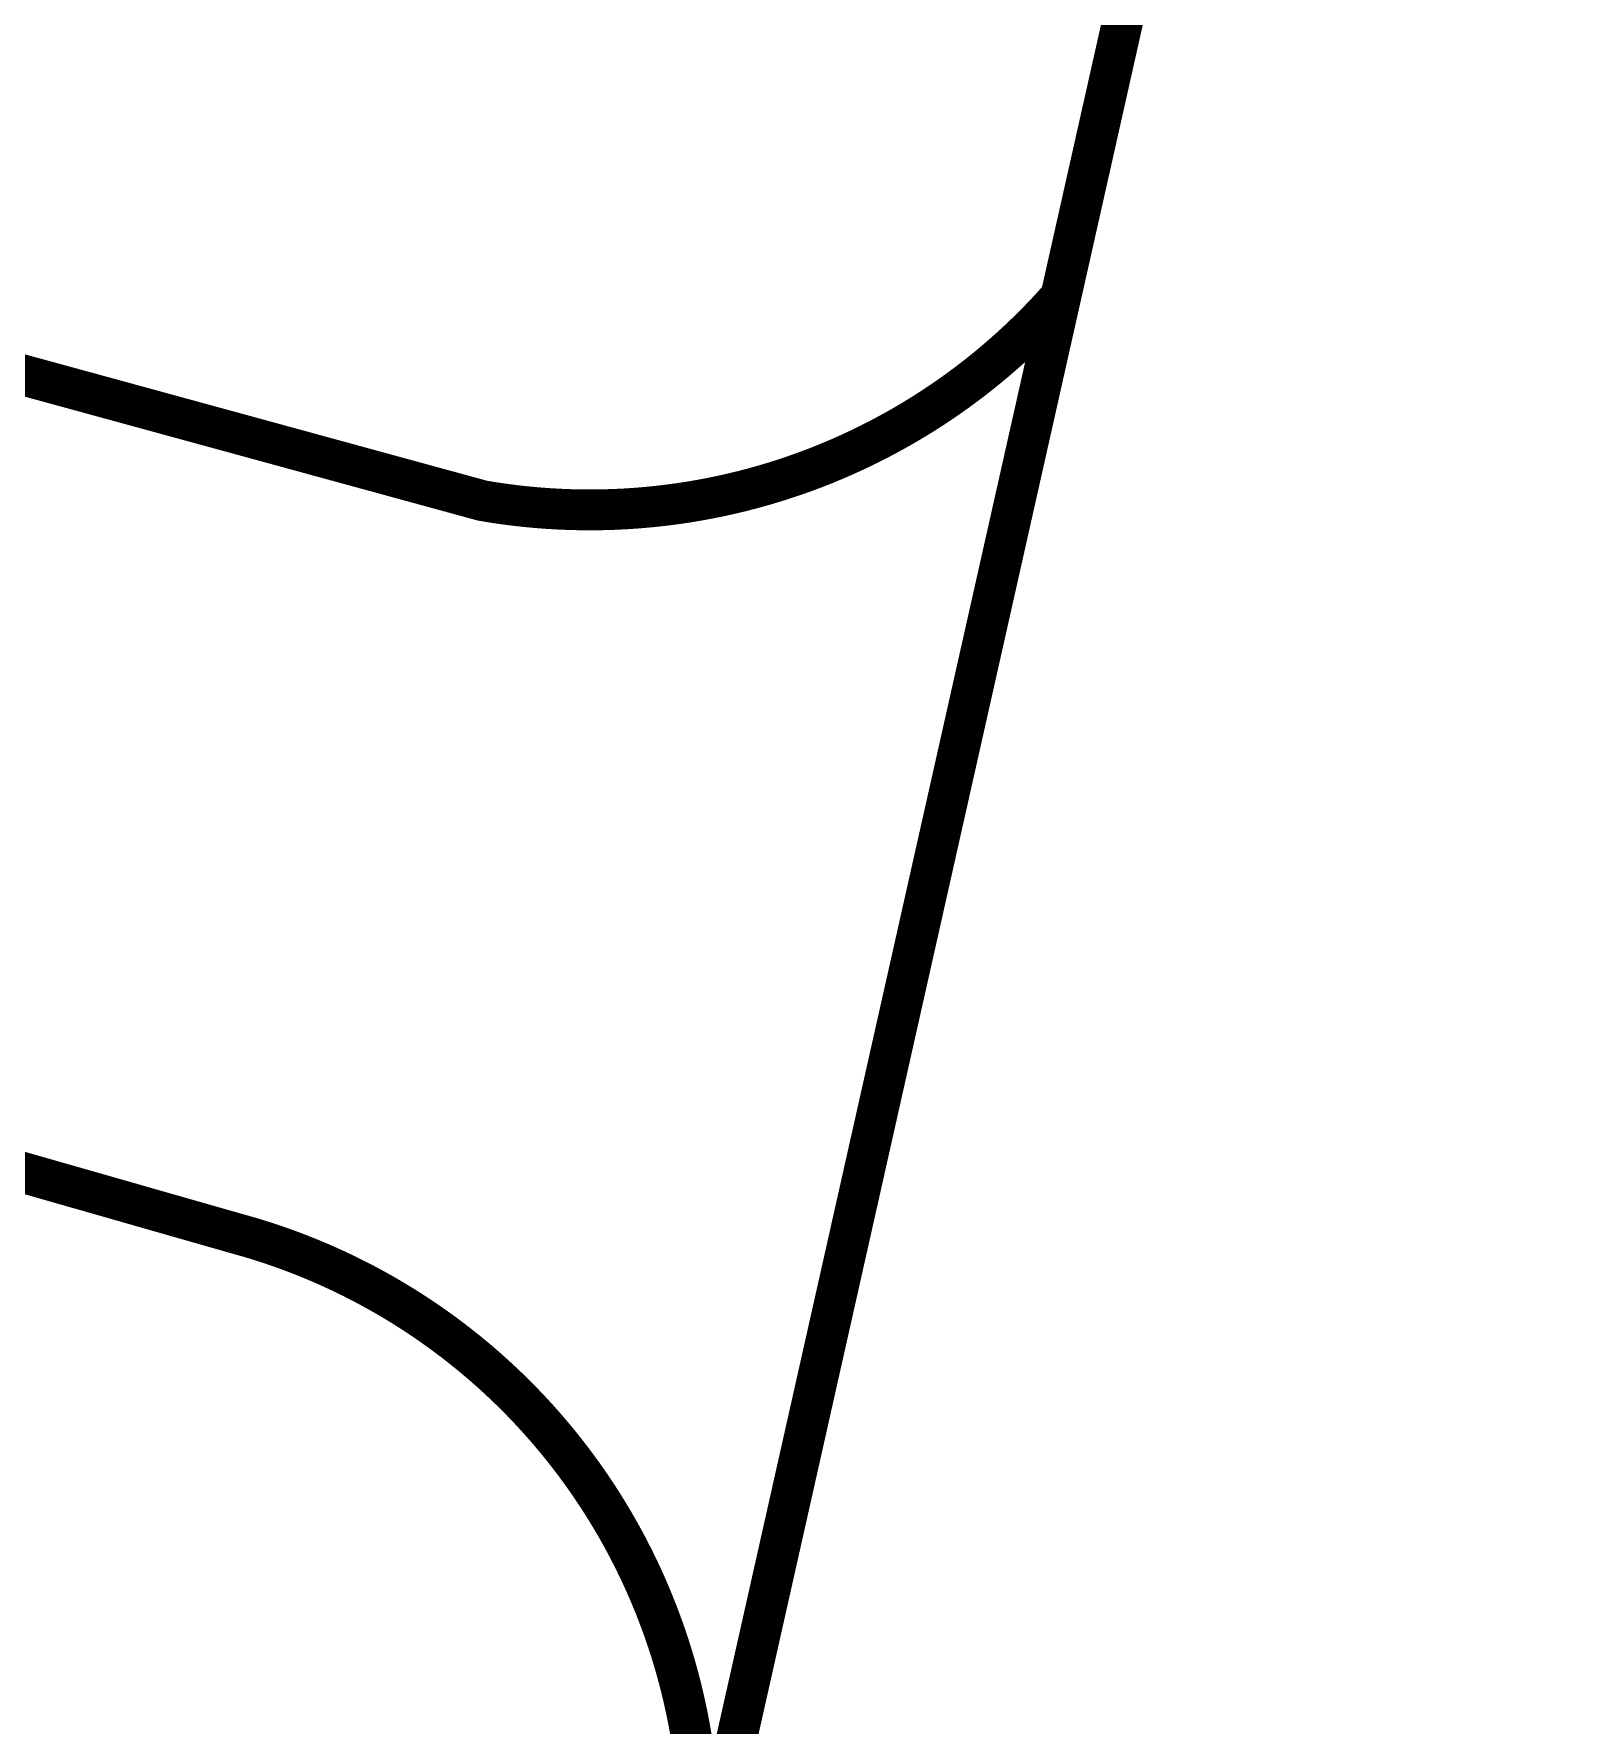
# Model space of a CAD drawing. Header units: inches. Extents: x 179568 to 180433, y 653998 to 654850.
# Drawn here: x 179911.33 to 179935.67, y 654444.7 to 654471.62 of the extents above; entities that cross this region are included whole.
import ezdxf

# ---------------------------------------------------------------- set-up
doc = ezdxf.new("R2010")
doc.units = ezdxf.units.IN
doc.header["$MEASUREMENT"] = 0
doc.layers.add('chelkot lines', color=1, linetype='Continuous')

msp = doc.modelspace()

# ---------------------------------------------------------------- linework, layer by layer
at = {"layer": 'chelkot lines', "color": 160, "linetype": 'Continuous', "true_color": 0x2323ff, "const_width": 0.65}
for points in [[(179936.9131000005, 654415.4903000016), (179934.2750000013, 654402.0949000047), (179931.0917000016, 654403.3723000028), (179912.711000001, 654410.5510000008), (179921.5100000007, 654440.0200000014), (179921.8110999996, 654441.3592000009), (179927.6733000008, 654467.4330000019), (179927.7292999997, 654467.6821000036), (179928.4117999999, 654470.7177000027), (179931.876100001, 654486.1261000017), (179935.0938000008, 654500.4375000019), (179935.8438000008, 654503.9375), (179945.4844000004, 654541.0625000019)], [(179931.876100001, 654486.1261000017), (179928.4117999999, 654470.7177000027), (179927.7292999997, 654467.6821000036), (179927.6733000008, 654467.4330000019), (179927.6733000008, 654467.4330000019), (179927.4962999988, 654467.2368999998), (179927.3766999999, 654467.1101000028), (179927.2549, 654466.9855000004), (179927.1309000012, 654466.8630000018), (179927.004900001, 654466.7426999994), (179926.8767000017, 654466.6246000007), (179926.7465000013, 654466.5086999984), (179926.6144000003, 654466.395200001), (179926.480200001, 654466.284000002), (179926.3441000022, 654466.1751000044), (179926.2062000018, 654466.0686000006), (179926.0664000008, 654465.9645000007), (179925.9248000011, 654465.8629000002), (179925.7815000005, 654465.7638000008), (179925.636500001, 654465.6671999991), (179925.4898000006, 654465.5732000006), (179925.3414000012, 654465.4816999993), (179925.1915000007, 654465.3927999996), (179925.0401000008, 654465.306599999), (179924.8871999997, 654465.2229999992), (179924.7329000011, 654465.1421000025), (179924.5771000013, 654465.0638999996), (179924.4200999988, 654464.9883999992), (179924.2617000006, 654464.9156999997), (179924.1021000016, 654464.8457000033), (179923.9413000001, 654464.7785999998), (179923.7792999996, 654464.7142000011), (179923.6163000008, 654464.6526999995), (179923.4522000001, 654464.5941000022), (179923.2871000012, 654464.5383000039), (179923.1210000021, 654464.4854000024), (179922.9540999997, 654464.4355000014), (179922.7862999998, 654464.3884000033), (179922.6177000012, 654464.3443000019), (179922.4484000019, 654464.3031000012), (179922.2783000013, 654464.2649000026), (179922.1077000005, 654464.229700001), (179921.9364000009, 654464.1974999997), (179921.7646000022, 654464.1682000011), (179921.5922999997, 654464.1419000011), (179921.4196000006, 654464.1186999977), (179921.2465000022, 654464.0985000039), (179921.0730999997, 654464.0813000033), (179920.8994000005, 654464.0670999995), (179920.7255000016, 654464.0559999999), (179920.5515, 654464.0479000023), (179920.3772999998, 654464.0427999998), (179920.2030000016, 654464.0407999997), (179920.0288000005, 654464.0418000015), (179919.8545000004, 654464.0459000021), (179919.6804000018, 654464.0530000012), (179919.5064000003, 654464.0631000047), (179919.3327000011, 654464.0763000045), (179919.1592000015, 654464.092500003), (179918.9860000005, 654464.1116999986), (179918.8130999999, 654464.1339999996), (179918.6407000003, 654464.1592000015), (179918.4688000017, 654464.1875000017), (179888.0781000014, 654472.5000000037)], [(179888.0781000014, 654472.5000000037), (179918.4688000017, 654464.1875000017), (179918.6407000003, 654464.1592000015), (179918.8130999999, 654464.1339999996), (179918.9860000005, 654464.1116999986), (179919.1592000015, 654464.092500003), (179919.3327000011, 654464.0763000045), (179919.5064000003, 654464.0631000047), (179919.6804000018, 654464.0530000012), (179919.8545000004, 654464.0459000021), (179920.0288000005, 654464.0418000015), (179920.2030000016, 654464.0407999997), (179920.3772999998, 654464.0427999998), (179920.5515, 654464.0479000023), (179920.7255000016, 654464.0559999999), (179920.8994000005, 654464.0670999995), (179921.0730999997, 654464.0813000033), (179921.2465000022, 654464.0985000039), (179921.4196000006, 654464.1186999977), (179921.5922999997, 654464.1419000011), (179921.7646000022, 654464.1682000011), (179921.9364000009, 654464.1974999997), (179922.1077000005, 654464.229700001), (179922.2783000013, 654464.2649000026), (179922.4484000019, 654464.3031000012), (179922.6177000012, 654464.3443000019), (179922.7862999998, 654464.3884000033), (179922.9540999997, 654464.4355000014), (179923.1210000021, 654464.4854000024), (179923.2871000012, 654464.5383000039), (179923.4522000001, 654464.5941000022), (179923.6163000008, 654464.6526999995), (179923.7792999996, 654464.7142000011), (179923.9413000001, 654464.7785999998), (179924.1021000016, 654464.8457000033), (179924.2617000006, 654464.9156999997), (179924.4200999988, 654464.9883999992), (179924.5771000013, 654465.0638999996), (179924.7329000011, 654465.1421000025), (179924.8871999997, 654465.2229999992), (179925.0401000008, 654465.306599999), (179925.1915000007, 654465.3927999996), (179925.3414000012, 654465.4816999993), (179925.4898000006, 654465.5732000006), (179925.636500001, 654465.6671999991), (179925.7815000005, 654465.7638000008), (179925.9248000011, 654465.8629000002), (179926.0664000008, 654465.9645000007), (179926.2062000018, 654466.0686000006), (179926.3441000022, 654466.1751000044), (179926.480200001, 654466.284000002), (179926.6144000003, 654466.395200001), (179926.7465000013, 654466.5086999984), (179926.8767000017, 654466.6246000007), (179927.004900001, 654466.7426999994), (179927.1309000012, 654466.8630000018), (179927.2549, 654466.9855000004), (179927.3766999999, 654467.1101000028), (179927.4962999988, 654467.2368999998), (179927.6733000008, 654467.4330000019), (179921.8110999996, 654441.3592000009), (179921.8119000001, 654441.3647000025)], [(179921.8151000002, 654444.3705000001), (179921.8125000009, 654444.3876000011), (179921.8098999998, 654444.4046000018), (179921.8072000006, 654444.4217000043), (179921.8046000013, 654444.4387000017), (179921.8019000003, 654444.4557000025), (179921.7991000013, 654444.4727999995), (179921.7964000004, 654444.4898000004), (179921.7936000013, 654444.5068000015), (179921.7907000007, 654444.5238000024), (179921.7879000017, 654444.5407999996), (179921.7850000011, 654444.5578000005), (179921.7820999995, 654444.5748000032), (179921.7792000016, 654444.5917999987), (179921.7762000002, 654444.6088000013), (179921.7731999997, 654444.6257000023), (179921.770200002, 654444.6426999997), (179921.7671000008, 654444.6597000008), (179921.7640000004, 654444.6766000018), (179921.7609000001, 654444.6936000026), (179921.7577999998, 654444.7105999999), (179921.7545999997, 654444.7275000028), (179921.7514000013, 654444.7443999983), (179921.7481000013, 654444.7614000011), (179921.7449000012, 654444.7783000022), (179921.7416000013, 654444.7951999996), (179921.7383000012, 654444.8121000008), (179921.7348999995, 654444.8291000015), (179921.7314999998, 654444.8460000047), (179921.7280999999, 654444.8629000003), (179921.7247000001, 654444.8798000031), (179921.7212000005, 654444.8966999984), (179921.7177000008, 654444.9135000017), (179921.7142000012, 654444.9304000027), (179921.7107000015, 654444.9473000002), (179921.7071000021, 654444.9642000012), (179921.7034999998, 654444.9810000025), (179921.6998000014, 654444.9978999997), (179921.696200002, 654445.0147000012), (179921.6924999999, 654445.0316000041), (179921.6887000008, 654445.0484000015), (179921.6849999996, 654445.0651999973), (179921.6812000005, 654445.0820000004), (179921.6774000013, 654445.0988000018), (179921.6735000005, 654445.1157000029), (179921.6697000013, 654445.1325000003), (179921.6658000005, 654445.1492000016), (179921.6617999999, 654445.1659999992), (179921.6579000009, 654445.1828000024), (179921.6539000003, 654445.1995999981), (179921.6498999996, 654445.2164000011), (179921.645800001, 654445.2331000026), (179921.6417000005, 654445.2499000002), (179921.6375999991, 654445.2666000015), (179921.6335000014, 654445.2833999994), (179921.6293000011, 654445.3001000005), (179921.6251999997, 654445.316800004), (179921.6209000023, 654445.3334999998), (179921.6167000011, 654445.350200003), (179921.6124000009, 654445.3669000008), (179921.6081000008, 654445.3836000022), (179921.6038000006, 654445.4002999999), (179921.5994000006, 654445.4170000013), (179921.5950000007, 654445.4337000027), (179921.5906000007, 654445.4503000007), (179921.5861000009, 654445.4670000039), (179921.5817000009, 654445.4836000019), (179921.5772000011, 654445.5002999976), (179921.5725999987, 654445.516900001), (179921.5680999988, 654445.5336000025), (179921.5634999992, 654445.5502000004), (179921.5588000006, 654445.5668000021), (179921.554200001, 654445.5833999999), (179921.5495000016, 654445.6000000015), (179921.5448000021, 654445.6165999993), (179921.5400999998, 654445.6331000031), (179921.5353000005, 654445.6497000009), (179921.5305000013, 654445.6663000024), (179921.5257000001, 654445.6828000005), (179921.520800001, 654445.699400002), (179921.5159999998, 654445.7159000001), (179921.5111000007, 654445.732400002), (179921.5060999999, 654445.7489999998), (179921.5012000008, 654445.7655000035), (179921.4961999999, 654445.7819999998), (179921.4911000011, 654445.7984999978), (179921.4860999994, 654445.8149000015), (179921.4810000015, 654445.8313999996), (179921.4759, 654445.8479000013), (179921.4708000021, 654445.8643999994), (179921.4656000007, 654445.8808000013), (179921.4604000002, 654445.8971999995), (179921.4551999997, 654445.9137000032), (179921.4499000013, 654445.9300999995), (179921.4447000008, 654445.9465000035), (179921.4394000005, 654445.9629000016), (179921.4340000003, 654445.9792999998), (179921.4287, 654445.9957000017), (179921.4232999999, 654446.0120999999), (179921.4178999988, 654446.028400002), (179921.4124000016, 654446.0448000001), (179921.4069000017, 654446.0612000042), (179921.4014000017, 654446.0775000025), (179921.3959000017, 654446.0938000006), (179921.3904000008, 654446.1100999974), (179921.384800001, 654446.1265000013), (179921.3792000012, 654446.1427999997), (179921.3734999998, 654446.1590000017), (179921.3678000001, 654446.1753000001), (179921.3621000005, 654446.1916000026), (179921.3564000009, 654446.2079000007), (179921.3507000013, 654446.2240999992), (179921.3448999999, 654446.2404000033), (179921.3391000004, 654446.2566000018), (179921.3332000012, 654446.2728000004), (179921.3274000017, 654446.2890000028), (179921.3214999996, 654446.3052000011), (179921.3155000005, 654446.3213999998), (179921.3096000012, 654446.3376000021), (179921.3036000002, 654446.3538000007), (179921.2976000011, 654446.3698999992), (179921.2916000001, 654446.3861000034), (179921.2855000012, 654446.4022000023), (179921.2794000003, 654446.4184000009), (179921.2732999986, 654446.4344999996), (179921.2672000006, 654446.4506000021), (179921.2610000018, 654446.4667000008), (179921.2548000011, 654446.4827999993), (179921.2484999997, 654446.498800002), (179921.242300001, 654446.5149000009), (179921.2360000005, 654446.5309999995), (179921.2297, 654446.5469999984), (179921.2233999996, 654446.5629999973), (179921.2170000011, 654446.5791000016), (179921.2106000008, 654446.5951000004), (179921.2042000005, 654446.6110999994), (179921.1977000004, 654446.6271000021), (179921.1912000003, 654446.643100001), (179921.1847000019, 654446.659), (179921.1782000018, 654446.6750000046), (179921.1716000019, 654446.6909000037), (179921.1651000008, 654446.7069000023), (179921.158400001, 654446.7228000015), (179921.151800001, 654446.7387000005), (179921.1451000012, 654446.7545999996), (179921.1383999996, 654446.7705000024), (179921.1316999998, 654446.7863000015), (179921.125, 654446.8022000007), (179921.1182000004, 654446.8180999998), (179921.1114000008, 654446.833899999), (179921.1045000013, 654446.8496999984), (179921.0977000017, 654446.8654999994), (179921.0908000022, 654446.8814000022), (179921.0839, 654446.8971000013), (179921.0769000007, 654446.9129000008), (179921.0700000012, 654446.9287), (179921.0630000001, 654446.9444999993), (179921.055900001, 654446.9602000043), (179921.0488999998, 654446.9759000037), (179921.0418000007, 654446.9917000028), (179921.0347000016, 654447.0074000022), (179921.0275999997, 654447.0231000016), (179921.0204000007, 654447.0387000013), (179921.0132, 654447.054400001), (179921.006000001, 654447.0701000001), (179920.9988000001, 654447.0856999998), (179920.9914999995, 654447.1013999992), (179920.9842000008, 654447.1170000042), (179920.9769000001, 654447.132600004), (179920.9694999987, 654447.1481999976), (179920.962100001, 654447.1637999975), (179920.9546999996, 654447.1793000029), (179920.9473000019, 654447.1949000023), (179920.9399000006, 654447.2104000021), (179920.9324000003, 654447.2260000015), (179920.9249, 654447.2415000015), (179920.9172999998, 654447.2570000011), (179920.9097999995, 654447.2725000029), (179920.9022000013, 654447.2880000024), (179920.8946000011, 654447.3034000024), (179920.8869000012, 654447.318900002), (179920.8792000013, 654447.3343000021), (179920.8715000004, 654447.3498000017), (179920.8638000004, 654447.3652000019), (179920.8561000005, 654447.3806000017), (179920.8483000007, 654447.3960000016), (179920.8405000009, 654447.4114000016), (179920.8327000011, 654447.4267000033), (179920.8247999996, 654447.4421000032), (179920.816899999, 654447.4573999979), (179920.8089999995, 654447.4726999997), (179920.8010999998, 654447.4879999999), (179920.7931000004, 654447.5033), (179920.7851000009, 654447.5186000002), (179920.7770999996, 654447.5339000002), (179920.7691000002, 654447.5491000004), (179920.7610000009, 654447.5643000008), (179920.7528999997, 654447.5796000026), (179920.7448000004, 654447.5948000029), (179920.7367000011, 654447.6099999975), (179920.728500002, 654447.6251999998), (179920.7203000002, 654447.6403000001), (179920.712100001, 654447.6555000003), (179920.7038000003, 654447.6706000008), (179920.6955000013, 654447.6857000012), (179920.6872000005, 654447.7009000016), (179920.6788999997, 654447.7160000036), (179920.6706000007, 654447.7310000045), (179920.6599999992, 654447.7500000017), (179920.6516000014, 654447.7650000025), (179920.6431, 654447.7800999993), (179920.6347000012, 654447.7950999999), (179920.6262000008, 654447.8101000004), (179920.6176000005, 654447.8251000011), (179920.6091, 654447.8401000015), (179920.6004999997, 654447.855000004), (179920.5919000013, 654447.8699999992), (179920.583300001, 654447.8849000018), (179920.5745999999, 654447.8998000026), (179920.5659999996, 654447.9146999997), (179920.5573000014, 654447.9296000004), (179920.5484999996, 654447.9444000013), (179920.5398000013, 654447.9593000021), (179920.5310000013, 654447.9740999993), (179920.5221999986, 654447.9890000001), (179920.5134000014, 654448.003800001), (179920.5045000017, 654448.0186000036), (179920.4956000019, 654448.0332999992), (179920.4867000012, 654448.048100002), (179920.4778000014, 654448.0627999994), (179920.4688, 654448.0776000004), (179920.4598000003, 654448.0923000014), (179920.4508000007, 654448.1070000025), (179920.4418000011, 654448.1217), (179920.4327000016, 654448.1363000012), (179920.4236000022, 654448.1510000041), (179920.4145, 654448.1656), (179920.4054000005, 654448.1803000029), (179920.3962000012, 654448.1948999987), (179920.3870000001, 654448.2095000017), (179920.3778000008, 654448.2239999995), (179920.3685999988, 654448.2386000007), (179920.3593000006, 654448.2531000021), (179920.3501000013, 654448.2676999997), (179920.3406999996, 654448.2822000011), (179920.3314000005, 654448.2967000024), (179920.3219999997, 654448.3111000005), (179920.3127000006, 654448.3256000038), (179920.3032, 654448.3401000015), (179920.293800001, 654448.3544999976), (179920.2842999995, 654448.368900001), (179920.2749000015, 654448.3833000027), (179920.2653000001, 654448.3977000004), (179920.2558000013, 654448.4120000022), (179920.2463000006, 654448.4264000001), (179920.2367000003, 654448.4407000021), (179920.2270999998, 654448.4550000001), (179920.2174000013, 654448.4693000038), (179920.2078000009, 654448.4836000018), (179920.1980999997, 654448.4978999981), (179920.1884000022, 654448.5121000018), (179920.1786000011, 654448.5264), (179920.1689000009, 654448.5406000017), (179920.1591000007, 654448.5547999999), (179920.1493000006, 654448.5689000022), (179920.1395000005, 654448.5831000004), (179920.1295999996, 654448.5973000025), (179920.1196999997, 654448.6114000006), (179920.1097999997, 654448.6254999994), (179920.0998999998, 654448.639600003), (179920.0899, 654448.6537000018), (179920.08, 654448.6677000002), (179920.0700000003, 654448.6818000022), (179920.0599000007, 654448.6958000007), (179920.0499, 654448.7097999994), (179920.0398000003, 654448.7238000015), (179920.0297000008, 654448.7378), (179920.0196000012, 654448.7517000047), (179920.0093999999, 654448.7657000013), (179919.9993000003, 654448.7795999999), (179919.9891000009, 654448.7934999987), (179919.9789000014, 654448.8073999975), (179919.9686000021, 654448.8213000017), (179919.9583999999, 654448.8351000008), (179919.9481000006, 654448.8489999995), (179919.9378000013, 654448.8628000022), (179919.9274000004, 654448.876600001), (179919.9171000011, 654448.8903999999), (179919.906700002, 654448.9041000047), (179919.8963000001, 654448.9179000034), (179919.8858000012, 654448.9316000026), (179919.8754000003, 654448.9453000017), (179919.8649000013, 654448.9590000007), (179919.8544000005, 654448.9726999998), (179919.8438999988, 654448.9863000029), (179919.833300001, 654449.0000000017), (179919.8227000023, 654449.0136000012), (179919.8121000007, 654449.0272000005), (179919.8015, 654449.0407999996), (179919.7909000013, 654449.0543000045), (179919.7802000008, 654449.067900004), (179919.7695000004, 654449.0814000034), (179919.7588000018, 654449.0949000027), (179919.7481000005, 654449.1084000021), (179919.7373000002, 654449.1219000015), (179919.7264999999, 654449.1353000011), (179919.7156999997, 654449.1487000008), (179919.7049000012, 654449.1622), (179919.6940000011, 654449.1755999997), (179919.6832000008, 654449.1888999996), (179919.6722999997, 654449.2022999991), (179919.6612999997, 654449.2156000043), (179919.6503999997, 654449.2290000039), (179919.6393999997, 654449.2423000038), (179919.6283999998, 654449.2554999981), (179919.617399999, 654449.2687999998), (179919.6064000018, 654449.2820999995), (179919.595300002, 654449.2952999993), (179919.5842000013, 654449.3084999993), (179919.5730999997, 654449.3216999993), (179919.5619999999, 654449.3348999993), (179919.5509000001, 654449.3479999992), (179919.5397000006, 654449.3610999993), (179919.5285, 654449.3741999995), (179919.5173000004, 654449.3872999997), (179919.506000001, 654449.4004000014), (179919.4948000014, 654449.4135000015), (179919.4835000001, 654449.4265000018), (179919.4722000006, 654449.4395000021), (179919.4608000014, 654449.4525000025), (179919.4495000019, 654449.4655000027), (179919.4380999999, 654449.4783999993), (179919.4267000007, 654449.4913999996), (179919.4153000014, 654449.5043000001), (179919.4039000003, 654449.5172000006), (179919.3924000011, 654449.5301000029), (179919.3809000021, 654449.5429000035), (179919.3694000002, 654449.5558000001), (179919.3579000011, 654449.5686000008), (179919.3463000003, 654449.5814000014), (179919.3346999995, 654449.5942000021), (179919.3231000006, 654449.6068999992), (179919.3115000017, 654449.6196999997), (179919.2999, 654449.6324000005), (179919.2882000022, 654449.6451000012), (179919.2765000006, 654449.6577000039), (179919.2648, 654449.6703999992), (179919.2531000013, 654449.683000002), (179919.2413000008, 654449.6957000028), (179919.2296000021, 654449.7083000002), (179919.2178000007, 654449.720800001), (179919.2060000002, 654449.733400002), (179919.1941, 654449.7458999995), (179919.1823000014, 654449.7584000006), (179919.1704000011, 654449.7709000017), (179919.1585000008, 654449.7833999991), (179919.1465999996, 654449.7959000003), (179919.1346000014, 654449.8083000014), (179919.1227000011, 654449.8206999991), (179919.110700001, 654449.8331000021), (179919.0987000009, 654449.8455000035), (179919.0866000009, 654449.8578000014), (179919.0745999999, 654449.8702000026), (179919.0625, 654449.8825000003), (179919.0504000001, 654449.8947000018), (179919.0383000001, 654449.9069999997), (179919.0262000002, 654449.9193000011), (179919.0140000005, 654449.9315000027), (179919.0017999997, 654449.9437000008), (179918.9896, 654449.9559000041), (179918.9774000002, 654449.9680000002), (179918.9652000004, 654449.9802000038), (179918.9529000008, 654449.9923000019), (179918.9406000012, 654450.0043999981), (179918.9283000017, 654450.0165000018), (179918.9160000021, 654450.0284999999), (179918.9035999998, 654450.0406000017), (179918.8913000003, 654450.0526000002), (179918.8789000008, 654450.064600002), (179918.8664999986, 654450.0765000004), (179918.8540000021, 654450.0885000024), (179918.8416, 654450.1004000008), (179918.8291000007, 654450.1122999991), (179918.8165999995, 654450.1242000032), (179918.8041000003, 654450.1360999997), (179918.791600001, 654450.1478999984), (179918.779000002, 654450.1597000025), (179918.7664999999, 654450.1715000013), (179918.7539000008, 654450.1832999997), (179918.7412999998, 654450.1951000021), (179918.7286000009, 654450.2068000009), (179918.716, 654450.2184999995), (179918.7033000011, 654450.2302000021), (179918.6906000022, 654450.2419000008), (179918.6779000005, 654450.2534999996), (179918.6651999997, 654450.265200004), (179918.652400001, 654450.2768000029), (179918.6396000003, 654450.2883000021), (179918.6269000014, 654450.2999000008), (179918.614, 654450.3114), (179918.6012000013, 654450.3228999991), (179918.5884000007, 654450.334400002), (179918.5755000003, 654450.3459000011), (179918.5625999989, 654450.3574000001), (179918.5497000013, 654450.3687999994), (179918.5367000001, 654450.3802000025), (179918.5237999996, 654450.3916000015), (179918.5108000012, 654450.4029000008), (179918.4978000009, 654450.4143000003), (179918.4848000006, 654450.4255999998), (179918.4718000023, 654450.4368999993), (179918.4587000012, 654450.4480999989), (179918.445700001, 654450.4594000002), (179918.4326000009, 654450.4705999995), (179918.4195000008, 654450.4817999993), (179918.4063999997, 654450.4930000026), (179918.3931999998, 654450.5041000022), (179918.3799999999, 654450.515300002), (179918.3668999998, 654450.5264000016), (179918.3536999999, 654450.5375000015), (179918.3404000001, 654450.5485000014), (179918.3272000021, 654450.5596000012), (179918.3139000023, 654450.5706000031), (179918.3006999996, 654450.581600003), (179918.2873999998, 654450.5926000028), (179918.2740000002, 654450.6035000029), (179918.2607000005, 654450.6144999972), (179918.2473999997, 654450.6253999993), (179918.2340000001, 654450.6361999996), (179918.2206000005, 654450.6470999997), (179918.207200001, 654450.6579), (179918.1936999988, 654450.6687000003), (179918.180300002, 654450.6795000006), (179918.1667999998, 654450.6903000007), (179918.1533000004, 654450.7010000014), (179918.1398000009, 654450.7118000014), (179918.1262999996, 654450.7225000039), (179918.1128000002, 654450.7331000045), (179918.0992, 654450.7438000012), (179918.0856000008, 654450.7544000018), (179918.0719999997, 654450.7650000026), (179918.0584000004, 654450.7755999994), (179918.0448000013, 654450.7861000001), (179918.0310999993, 654450.7967000008), (179918.0175, 654450.8072000016), (179918.003800001, 654450.8177000023), (179917.9901000001, 654450.8280999997), (179917.976400001, 654450.8386000004), (179917.9625999993, 654450.8490000013), (179917.9489000002, 654450.8594000041), (179917.9351000013, 654450.8696999997), (179917.9213000005, 654450.8801000024), (179917.9074999997, 654450.8904000036), (179917.8937000008, 654450.900700001), (179917.879800002, 654450.9110000022), (179917.8659000006, 654450.9211999997), (179917.8520999998, 654450.931400001), (179917.838200001, 654450.9416000025), (179917.8242000006, 654450.9517999998), (179917.8102999991, 654450.9620000011), (179917.7963000005, 654450.9721000027), (179917.7823999999, 654450.9822000003), (179917.7684000013, 654450.9923000018), (179917.7544000009, 654451.0022999998), (179917.7404000005, 654451.0124000012), (179917.7263000021, 654451.0223999992), (179917.7123000007, 654451.0324000027), (179917.6982000005, 654451.0422999988), (179917.6841000002, 654451.0522000026), (179917.67, 654451.0622000006), (179917.6559000015, 654451.0720000025), (179917.6417000005, 654451.0819000003), (179917.6276000002, 654451.0917000026), (179917.6134000001, 654451.1016000005), (179917.5992, 654451.1113000028), (179917.5849999991, 654451.1211000012), (179917.5707000019, 654451.1307999995), (179917.5565000009, 654451.1406000014), (179917.542200001, 654451.1503), (179917.5280000008, 654451.1599000038), (179917.5137000009, 654451.1696000006), (179917.4994000001, 654451.1791999992), (179917.4850000003, 654451.1888000033), (179917.4707000004, 654451.198300002), (179917.4563000007, 654451.2079000007), (179917.4420000007, 654451.2173999995), (179917.427600001, 654451.226900002), (179917.4132000003, 654451.2363000008), (179917.3987000007, 654451.2457999998), (179917.384300001, 654451.2552000025), (179917.3698000014, 654451.2646000013), (179917.3554000016, 654451.2740000001), (179917.340900002, 654451.2832999993), (179917.3263999997, 654451.292600002), (179917.3118000003, 654451.3019000012), (179917.2973000007, 654451.3112000002), (179917.2827000013, 654451.3203999997), (179917.2682000017, 654451.3297000043), (179917.2536000013, 654451.3388000036), (179917.2390000001, 654451.3480000031), (179917.2244000006, 654451.3572000024), (179917.2097000014, 654451.3663000017), (179917.195100002, 654451.3754000011), (179917.1804, 654451.3844000009), (179917.1657000007, 654451.3935000002), (179917.1509999996, 654451.4024999999), (179917.1363000004, 654451.4114999995), (179917.1216000002, 654451.4203999992), (179917.1069000009, 654451.4294000026), (179917.0921, 654451.4383000024), (179917.0773000009, 654451.447200002), (179917.0624999991, 654451.4560000021), (179917.0477, 654451.4649000037), (179917.032900001, 654451.4737000038), (179917.0181, 654451.4825000038), (179917.0032000011, 654451.4912000038), (179916.9884000001, 654451.499999998), (179916.9735000013, 654451.5087000001), (179916.9585999995, 654451.5174000001), (179916.9437000006, 654451.5260000004), (179916.9287999999, 654451.5347000009), (179916.9138000011, 654451.5433000011), (179916.8989000022, 654451.5519000012), (179916.8839000007, 654451.5604000016), (179916.8689000001, 654451.5689000022), (179916.8539000014, 654451.5774000026), (179916.8389000008, 654451.5858999992), (179916.8239000021, 654451.5943999998), (179916.8088000007, 654451.6028000005), (179916.7938000001, 654451.611200001), (179916.7786999997, 654451.6196000035), (179916.7636000011, 654451.6279000043), (179916.7484999998, 654451.6361999996), (179916.7334000012, 654451.6445000024), (179916.7183000008, 654451.6528000032), (179916.7031000005, 654451.6610000002), (179916.6879999992, 654451.6693000011), (179916.6728000017, 654451.6775000021), (179916.6576000005, 654451.6855999995), (179916.6424000002, 654451.6938000006), (179916.6272, 654451.7019000015), (179916.6119999988, 654451.7100000028), (179916.5967000015, 654451.7180000002), (179916.5815000003, 654451.7261000016), (179916.5662000002, 654451.7340999991), (179916.5509000001, 654451.7420000006), (179916.5355999991, 654451.7500000019), (179916.5203000019, 654451.7578999996), (179916.5050000008, 654451.765800001), (179916.4897000007, 654451.7737000043), (179916.4743000008, 654451.7816000022), (179916.4589000009, 654451.7894000041), (179916.4435999999, 654451.7972000018), (179916.4282, 654451.8048999979), (179916.4128, 654451.8127000015), (179916.3973000003, 654451.8203999996), (179916.3818999994, 654451.8281000014), (179916.3664999995, 654451.8357999995), (179916.3509999998, 654451.8434000015), (179916.3355, 654451.8509999998), (179916.3201000002, 654451.8586000017), (179916.3045999995, 654451.8662), (179916.2890999997, 654451.8737000022), (179916.2735000001, 654451.8812000006), (179916.2580000004, 654451.8886999992), (179916.2424000008, 654451.8961000014), (179916.226900001, 654451.9035), (179916.2113000005, 654451.9109000041), (179916.195700001, 654451.9183000011), (179916.1801000014, 654451.9255999998), (179916.164499999, 654451.933000004), (179916.1489000022, 654451.9402000027), (179916.1332, 654451.9475000015), (179916.1176000004, 654451.9547000005), (179916.101900001, 654451.9619999976), (179916.0863000015, 654451.9691000022), (179916.0706000021, 654451.9763000013), (179916.0548999999, 654451.9834000004), (179916.0392000004, 654451.9904999994), (179916.0234000012, 654451.9976000022), (179916.0077000018, 654452.0046000015), (179915.9919999996, 654452.0116000009), (179915.9762000004, 654452.0186000001), (179915.9604000011, 654452.0255999994), (179915.9446, 654452.0325000025), (179915.9288000008, 654452.039400002), (179915.9130000006, 654452.0463000013), (179915.8971999996, 654452.0532000009), (179915.8814000003, 654452.0600000005), (179915.8655000013, 654452.0668000001), (179915.849700002, 654452.0735999998), (179915.8338000001, 654452.0802999997), (179915.8179000011, 654452.0870999991), (179915.8020000001, 654452.0936999993), (179915.7861000011, 654452.1004000007), (179915.770200002, 654452.1070000007), (179915.7543000001, 654452.1136000007), (179915.7384000011, 654452.1202000007), (179915.7224000003, 654452.1268000008), (179915.7065000013, 654452.1333000007), (179915.6904999995, 654452.1398000009), (179915.6745000007, 654452.1463000011), (179915.6584999999, 654452.1527000014), (179915.642500001, 654452.1591000017), (179915.6265000021, 654452.1655000021), (179915.6105000004, 654452.1719000022), (179915.5943999998, 654452.1782000028), (179915.5784000009, 654452.1844999995), (179915.5623000003, 654452.1907999999), (179915.5463000014, 654452.1971000006), (179915.5302, 654452.203300001), (179915.5141000012, 654452.2095000017), (179915.4980000006, 654452.2156000043), (179915.4819000019, 654452.2217999995), (179915.4658000003, 654452.2279000003), (179915.4496, 654452.234000003), (179915.4335000012, 654452.2400000041), (179915.4173000008, 654452.2461000008), (179915.401200002, 654452.2521000019), (179915.3850000007, 654452.2579999975), (179915.3688000003, 654452.2640000003), (179915.3525999999, 654452.2699000015), (179915.3364000013, 654452.2758000026), (179915.3202, 654452.2816000002), (179915.3039999995, 654452.2875000015), (179915.2877000012, 654452.293299999), (179915.2715000007, 654452.2991000004), (179915.2551999996, 654452.3048000019), (179915.239000002, 654452.3104999997), (179915.2227000007, 654452.316200001), (179915.2064000005, 654452.3219000027), (179915.1901000002, 654452.3275000005), (179915.1738000018, 654452.3331000023), (179915.1575000007, 654452.3387000001), (179915.1412000004, 654452.3443000019), (179915.1249000002, 654452.3498), (179915.1084999992, 654452.3553000018), (179915.0922000017, 654452.3607000002), (179915.0758000007, 654452.3662000038), (179915.0594000006, 654452.3716000001), (179915.0430000005, 654452.3770000039), (179915.0267000021, 654452.3823000023), (179915.0103000011, 654452.3876999988), (179914.993900001, 654452.3930000031), (179914.9774000011, 654452.3982000016), (179914.961000001, 654452.4034999983), (179914.9446, 654452.4087000024), (179914.9281000001, 654452.4139000012), (179914.9117000001, 654452.4189999996), (179914.8952000001, 654452.4241000023), (179914.8787000021, 654452.4292000012), (179914.862300002, 654452.4342999998), (179914.8458000011, 654452.4394000025), (179914.8293000013, 654452.4444000012), (179914.8128000014, 654452.4494000003), (179914.7963000014, 654452.4542999994), (179914.7797000008, 654452.4592000023), (179914.7632000008, 654452.4641000015), (179914.7467000009, 654452.4690000005), (179914.7301000012, 654452.4738999997), (179914.7136000004, 654452.4787000028), (179914.6970000006, 654452.4835000021), (179914.6804000009, 654452.4882000014), (179914.663900001, 654452.4929000009), (179914.6473000013, 654452.4976000005), (179914.6307000006, 654452.5022999998), (179914.6141000008, 654452.5069999993), (179914.5975000011, 654452.5116000044), (179914.5808000015, 654452.516200004), (179914.5642000008, 654452.520700004), (179914.5476000011, 654452.5252000036), (179914.5300000013, 654452.5300000032), (179891.8800000008, 654459.0100000015)], [(179891.8800000008, 654459.0100000015), (179914.5300000013, 654452.5300000032), (179914.5476000011, 654452.5252000036), (179914.5642000008, 654452.520700004), (179914.5808000015, 654452.516200004), (179914.5975000011, 654452.5116000044), (179914.6141000008, 654452.5069999993), (179914.6307000006, 654452.5022999998), (179914.6473000013, 654452.4976000005), (179914.663900001, 654452.4929000009), (179914.6804000009, 654452.4882000014), (179914.6970000006, 654452.4835000021), (179914.7136000004, 654452.4787000028), (179914.7301000012, 654452.4738999997), (179914.7467000009, 654452.4690000005), (179914.7632000008, 654452.4641000015), (179914.7797000008, 654452.4592000023), (179914.7963000014, 654452.4542999994), (179914.8128000014, 654452.4494000003), (179914.8293000013, 654452.4444000012), (179914.8458000011, 654452.4394000025), (179914.862300002, 654452.4342999998), (179914.8787000021, 654452.4292000012), (179914.8952000001, 654452.4241000023), (179914.9117000001, 654452.4189999996), (179914.9281000001, 654452.4139000012), (179914.9446, 654452.4087000024), (179914.961000001, 654452.4034999983), (179914.9774000011, 654452.3982000016), (179914.993900001, 654452.3930000031), (179915.0103000011, 654452.3876999988), (179915.0267000021, 654452.3823000023), (179915.0430000005, 654452.3770000039), (179915.0594000006, 654452.3716000001), (179915.0758000007, 654452.3662000038), (179915.0922000017, 654452.3607000002), (179915.1084999992, 654452.3553000018), (179915.1249000002, 654452.3498), (179915.1412000004, 654452.3443000019), (179915.1575000007, 654452.3387000001), (179915.1738000018, 654452.3331000023), (179915.1901000002, 654452.3275000005), (179915.2064000005, 654452.3219000027), (179915.2227000007, 654452.316200001), (179915.239000002, 654452.3104999997), (179915.2551999996, 654452.3048000019), (179915.2715000007, 654452.2991000004), (179915.2877000012, 654452.293299999), (179915.3039999995, 654452.2875000015), (179915.3202, 654452.2816000002), (179915.3364000013, 654452.2758000026), (179915.3525999999, 654452.2699000015), (179915.3688000003, 654452.2640000003), (179915.3850000007, 654452.2579999975), (179915.401200002, 654452.2521000019), (179915.4173000008, 654452.2461000008), (179915.4335000012, 654452.2400000041), (179915.4496, 654452.234000003), (179915.4658000003, 654452.2279000003), (179915.4819000019, 654452.2217999995), (179915.4980000006, 654452.2156000043), (179915.5141000012, 654452.2095000017), (179915.5302, 654452.203300001), (179915.5463000014, 654452.1971000006), (179915.5623000003, 654452.1907999999), (179915.5784000009, 654452.1844999995), (179915.5943999998, 654452.1782000028), (179915.6105000004, 654452.1719000022), (179915.6265000021, 654452.1655000021), (179915.642500001, 654452.1591000017), (179915.6584999999, 654452.1527000014), (179915.6745000007, 654452.1463000011), (179915.6904999995, 654452.1398000009), (179915.7065000013, 654452.1333000007), (179915.7224000003, 654452.1268000008), (179915.7384000011, 654452.1202000007), (179915.7543000001, 654452.1136000007), (179915.770200002, 654452.1070000007), (179915.7861000011, 654452.1004000007), (179915.8020000001, 654452.0936999993), (179915.8179000011, 654452.0870999991), (179915.8338000001, 654452.0802999997), (179915.849700002, 654452.0735999998), (179915.8655000013, 654452.0668000001), (179915.8814000003, 654452.0600000005), (179915.8971999996, 654452.0532000009), (179915.9130000006, 654452.0463000013), (179915.9288000008, 654452.039400002), (179915.9446, 654452.0325000025), (179915.9604000011, 654452.0255999994), (179915.9762000004, 654452.0186000001), (179915.9919999996, 654452.0116000009), (179916.0077000018, 654452.0046000015), (179916.0234000012, 654451.9976000022), (179916.0392000004, 654451.9904999994), (179916.0548999999, 654451.9834000004), (179916.0706000021, 654451.9763000013), (179916.0863000015, 654451.9691000022), (179916.101900001, 654451.9619999976), (179916.1176000004, 654451.9547000005), (179916.1332, 654451.9475000015), (179916.1489000022, 654451.9402000027), (179916.164499999, 654451.933000004), (179916.1801000014, 654451.9255999998), (179916.195700001, 654451.9183000011), (179916.2113000005, 654451.9109000041), (179916.226900001, 654451.9035), (179916.2424000008, 654451.8961000014), (179916.2580000004, 654451.8886999992), (179916.2735000001, 654451.8812000006), (179916.2890999997, 654451.8737000022), (179916.3045999995, 654451.8662), (179916.3201000002, 654451.8586000017), (179916.3355, 654451.8509999998), (179916.3509999998, 654451.8434000015), (179916.3664999995, 654451.8357999995), (179916.3818999994, 654451.8281000014), (179916.3973000003, 654451.8203999996), (179916.4128, 654451.8127000015), (179916.4282, 654451.8048999979), (179916.4435999999, 654451.7972000018), (179916.4589000009, 654451.7894000041), (179916.4743000008, 654451.7816000022), (179916.4897000007, 654451.7737000043), (179916.5050000008, 654451.765800001), (179916.5203000019, 654451.7578999996), (179916.5355999991, 654451.7500000019), (179916.5509000001, 654451.7420000006), (179916.5662000002, 654451.7340999991), (179916.5815000003, 654451.7261000016), (179916.5967000015, 654451.7180000002), (179916.6119999988, 654451.7100000028), (179916.6272, 654451.7019000015), (179916.6424000002, 654451.6938000006), (179916.6576000005, 654451.6855999995), (179916.6728000017, 654451.6775000021), (179916.6879999992, 654451.6693000011), (179916.7031000005, 654451.6610000002), (179916.7183000008, 654451.6528000032), (179916.7334000012, 654451.6445000024), (179916.7484999998, 654451.6361999996), (179916.7636000011, 654451.6279000043), (179916.7786999997, 654451.6196000035), (179916.7938000001, 654451.611200001), (179916.8088000007, 654451.6028000005), (179916.8239000021, 654451.5943999998), (179916.8389000008, 654451.5858999992), (179916.8539000014, 654451.5774000026), (179916.8689000001, 654451.5689000022), (179916.8839000007, 654451.5604000016), (179916.8989000022, 654451.5519000012), (179916.9138000011, 654451.5433000011), (179916.9287999999, 654451.5347000009), (179916.9437000006, 654451.5260000004), (179916.9585999995, 654451.5174000001), (179916.9735000013, 654451.5087000001), (179916.9884000001, 654451.499999998), (179917.0032000011, 654451.4912000038), (179917.0181, 654451.4825000038), (179917.032900001, 654451.4737000038), (179917.0477, 654451.4649000037), (179917.0624999991, 654451.4560000021), (179917.0773000009, 654451.447200002), (179917.0921, 654451.4383000024), (179917.1069000009, 654451.4294000026), (179917.1216000002, 654451.4203999992), (179917.1363000004, 654451.4114999995), (179917.1509999996, 654451.4024999999), (179917.1657000007, 654451.3935000002), (179917.1804, 654451.3844000009), (179917.195100002, 654451.3754000011), (179917.2097000014, 654451.3663000017), (179917.2244000006, 654451.3572000024), (179917.2390000001, 654451.3480000031), (179917.2536000013, 654451.3388000036), (179917.2682000017, 654451.3297000043), (179917.2827000013, 654451.3203999997), (179917.2973000007, 654451.3112000002), (179917.3118000003, 654451.3019000012), (179917.3263999997, 654451.292600002), (179917.340900002, 654451.2832999993), (179917.3554000016, 654451.2740000001), (179917.3698000014, 654451.2646000013), (179917.384300001, 654451.2552000025), (179917.3987000007, 654451.2457999998), (179917.4132000003, 654451.2363000008), (179917.427600001, 654451.226900002), (179917.4420000007, 654451.2173999995), (179917.4563000007, 654451.2079000007), (179917.4707000004, 654451.198300002), (179917.4850000003, 654451.1888000033), (179917.4994000001, 654451.1791999992), (179917.5137000009, 654451.1696000006), (179917.5280000008, 654451.1599000038), (179917.542200001, 654451.1503), (179917.5565000009, 654451.1406000014), (179917.5707000019, 654451.1307999995), (179917.5849999991, 654451.1211000012), (179917.5992, 654451.1113000028), (179917.6134000001, 654451.1016000005), (179917.6276000002, 654451.0917000026), (179917.6417000005, 654451.0819000003), (179917.6559000015, 654451.0720000025), (179917.67, 654451.0622000006), (179917.6841000002, 654451.0522000026), (179917.6982000005, 654451.0422999988), (179917.7123000007, 654451.0324000027), (179917.7263000021, 654451.0223999992), (179917.7404000005, 654451.0124000012), (179917.7544000009, 654451.0022999998), (179917.7684000013, 654450.9923000018), (179917.7823999999, 654450.9822000003), (179917.7963000005, 654450.9721000027), (179917.8102999991, 654450.9620000011), (179917.8242000006, 654450.9517999998), (179917.838200001, 654450.9416000025), (179917.8520999998, 654450.931400001), (179917.8659000006, 654450.9211999997), (179917.879800002, 654450.9110000022), (179917.8937000008, 654450.900700001), (179917.9074999997, 654450.8904000036), (179917.9213000005, 654450.8801000024), (179917.9351000013, 654450.8696999997), (179917.9489000002, 654450.8594000041), (179917.9625999993, 654450.8490000013), (179917.976400001, 654450.8386000004), (179917.9901000001, 654450.8280999997), (179918.003800001, 654450.8177000023), (179918.0175, 654450.8072000016), (179918.0310999993, 654450.7967000008), (179918.0448000013, 654450.7861000001), (179918.0584000004, 654450.7755999994), (179918.0719999997, 654450.7650000026), (179918.0856000008, 654450.7544000018), (179918.0992, 654450.7438000012), (179918.1128000002, 654450.7331000045), (179918.1262999996, 654450.7225000039), (179918.1398000009, 654450.7118000014), (179918.1533000004, 654450.7010000014), (179918.1667999998, 654450.6903000007), (179918.180300002, 654450.6795000006), (179918.1936999988, 654450.6687000003), (179918.207200001, 654450.6579), (179918.2206000005, 654450.6470999997), (179918.2340000001, 654450.6361999996), (179918.2473999997, 654450.6253999993), (179918.2607000005, 654450.6144999972), (179918.2740000002, 654450.6035000029), (179918.2873999998, 654450.5926000028), (179918.3006999996, 654450.581600003), (179918.3139000023, 654450.5706000031), (179918.3272000021, 654450.5596000012), (179918.3404000001, 654450.5485000014), (179918.3536999999, 654450.5375000015), (179918.3668999998, 654450.5264000016), (179918.3799999999, 654450.515300002), (179918.3931999998, 654450.5041000022), (179918.4063999997, 654450.4930000026), (179918.4195000008, 654450.4817999993), (179918.4326000009, 654450.4705999995), (179918.445700001, 654450.4594000002), (179918.4587000012, 654450.4480999989), (179918.4718000023, 654450.4368999993), (179918.4848000006, 654450.4255999998), (179918.4978000009, 654450.4143000003), (179918.5108000012, 654450.4029000008), (179918.5237999996, 654450.3916000015), (179918.5367000001, 654450.3802000025), (179918.5497000013, 654450.3687999994), (179918.5625999989, 654450.3574000001), (179918.5755000003, 654450.3459000011), (179918.5884000007, 654450.334400002), (179918.6012000013, 654450.3228999991), (179918.614, 654450.3114), (179918.6269000014, 654450.2999000008), (179918.6396000003, 654450.2883000021), (179918.652400001, 654450.2768000029), (179918.6651999997, 654450.265200004), (179918.6779000005, 654450.2534999996), (179918.6906000022, 654450.2419000008), (179918.7033000011, 654450.2302000021), (179918.716, 654450.2184999995), (179918.7286000009, 654450.2068000009), (179918.7412999998, 654450.1951000021), (179918.7539000008, 654450.1832999997), (179918.7664999999, 654450.1715000013), (179918.779000002, 654450.1597000025), (179918.791600001, 654450.1478999984), (179918.8041000003, 654450.1360999997), (179918.8165999995, 654450.1242000032), (179918.8291000007, 654450.1122999991), (179918.8416, 654450.1004000008), (179918.8540000021, 654450.0885000024), (179918.8664999986, 654450.0765000004), (179918.8789000008, 654450.064600002), (179918.8913000003, 654450.0526000002), (179918.9035999998, 654450.0406000017), (179918.9160000021, 654450.0284999999), (179918.9283000017, 654450.0165000018), (179918.9406000012, 654450.0043999981), (179918.9529000008, 654449.9923000019), (179918.9652000004, 654449.9802000038), (179918.9774000002, 654449.9680000002), (179918.9896, 654449.9559000041), (179919.0017999997, 654449.9437000008), (179919.0140000005, 654449.9315000027), (179919.0262000002, 654449.9193000011), (179919.0383000001, 654449.9069999997), (179919.0504000001, 654449.8947000018), (179919.0625, 654449.8825000003), (179919.0745999999, 654449.8702000026), (179919.0866000009, 654449.8578000014), (179919.0987000009, 654449.8455000035), (179919.110700001, 654449.8331000021), (179919.1227000011, 654449.8206999991), (179919.1346000014, 654449.8083000014), (179919.1465999996, 654449.7959000003), (179919.1585000008, 654449.7833999991), (179919.1704000011, 654449.7709000017), (179919.1823000014, 654449.7584000006), (179919.1941, 654449.7458999995), (179919.2060000002, 654449.733400002), (179919.2178000007, 654449.720800001), (179919.2296000021, 654449.7083000002), (179919.2413000008, 654449.6957000028), (179919.2531000013, 654449.683000002), (179919.2648, 654449.6703999992), (179919.2765000006, 654449.6577000039), (179919.2882000022, 654449.6451000012), (179919.2999, 654449.6324000005), (179919.3115000017, 654449.6196999997), (179919.3231000006, 654449.6068999992), (179919.3346999995, 654449.5942000021), (179919.3463000003, 654449.5814000014), (179919.3579000011, 654449.5686000008), (179919.3694000002, 654449.5558000001), (179919.3809000021, 654449.5429000035), (179919.3924000011, 654449.5301000029), (179919.4039000003, 654449.5172000006), (179919.4153000014, 654449.5043000001), (179919.4267000007, 654449.4913999996), (179919.4380999999, 654449.4783999993), (179919.4495000019, 654449.4655000027), (179919.4608000014, 654449.4525000025), (179919.4722000006, 654449.4395000021), (179919.4835000001, 654449.4265000018), (179919.4948000014, 654449.4135000015), (179919.506000001, 654449.4004000014), (179919.5173000004, 654449.3872999997), (179919.5285, 654449.3741999995), (179919.5397000006, 654449.3610999993), (179919.5509000001, 654449.3479999992), (179919.5619999999, 654449.3348999993), (179919.5730999997, 654449.3216999993), (179919.5842000013, 654449.3084999993), (179919.595300002, 654449.2952999993), (179919.6064000018, 654449.2820999995), (179919.617399999, 654449.2687999998), (179919.6283999998, 654449.2554999981), (179919.6393999997, 654449.2423000038), (179919.6503999997, 654449.2290000039), (179919.6612999997, 654449.2156000043), (179919.6722999997, 654449.2022999991), (179919.6832000008, 654449.1888999996), (179919.6940000011, 654449.1755999997), (179919.7049000012, 654449.1622), (179919.7156999997, 654449.1487000008), (179919.7264999999, 654449.1353000011), (179919.7373000002, 654449.1219000015), (179919.7481000005, 654449.1084000021), (179919.7588000018, 654449.0949000027), (179919.7695000004, 654449.0814000034), (179919.7802000008, 654449.067900004), (179919.7909000013, 654449.0543000045), (179919.8015, 654449.0407999996), (179919.8121000007, 654449.0272000005), (179919.8227000023, 654449.0136000012), (179919.833300001, 654449.0000000017), (179919.8438999988, 654448.9863000029), (179919.8544000005, 654448.9726999998), (179919.8649000013, 654448.9590000007), (179919.8754000003, 654448.9453000017), (179919.8858000012, 654448.9316000026), (179919.8963000001, 654448.9179000034), (179919.906700002, 654448.9041000047), (179919.9171000011, 654448.8903999999), (179919.9274000004, 654448.876600001), (179919.9378000013, 654448.8628000022), (179919.9481000006, 654448.8489999995), (179919.9583999999, 654448.8351000008), (179919.9686000021, 654448.8213000017), (179919.9789000014, 654448.8073999975), (179919.9891000009, 654448.7934999987), (179919.9993000003, 654448.7795999999), (179920.0093999999, 654448.7657000013), (179920.0196000012, 654448.7517000047), (179920.0297000008, 654448.7378), (179920.0398000003, 654448.7238000015), (179920.0499, 654448.7097999994), (179920.0599000007, 654448.6958000007), (179920.0700000003, 654448.6818000022), (179920.08, 654448.6677000002), (179920.0899, 654448.6537000018), (179920.0998999998, 654448.639600003), (179920.1097999997, 654448.6254999994), (179920.1196999997, 654448.6114000006), (179920.1295999996, 654448.5973000025), (179920.1395000005, 654448.5831000004), (179920.1493000006, 654448.5689000022), (179920.1591000007, 654448.5547999999), (179920.1689000009, 654448.5406000017), (179920.1786000011, 654448.5264), (179920.1884000022, 654448.5121000018), (179920.1980999997, 654448.4978999981), (179920.2078000009, 654448.4836000018), (179920.2174000013, 654448.4693000038), (179920.2270999998, 654448.4550000001), (179920.2367000003, 654448.4407000021), (179920.2463000006, 654448.4264000001), (179920.2558000013, 654448.4120000022), (179920.2653000001, 654448.3977000004), (179920.2749000015, 654448.3833000027), (179920.2842999995, 654448.368900001), (179920.293800001, 654448.3544999976), (179920.3032, 654448.3401000015), (179920.3127000006, 654448.3256000038), (179920.3219999997, 654448.3111000005), (179920.3314000005, 654448.2967000024), (179920.3406999996, 654448.2822000011), (179920.3501000013, 654448.2676999997), (179920.3593000006, 654448.2531000021), (179920.3685999988, 654448.2386000007), (179920.3778000008, 654448.2239999995), (179920.3870000001, 654448.2095000017), (179920.3962000012, 654448.1948999987), (179920.4054000005, 654448.1803000029), (179920.4145, 654448.1656), (179920.4236000022, 654448.1510000041), (179920.4327000016, 654448.1363000012), (179920.4418000011, 654448.1217), (179920.4508000007, 654448.1070000025), (179920.4598000003, 654448.0923000014), (179920.4688, 654448.0776000004), (179920.4778000014, 654448.0627999994), (179920.4867000012, 654448.048100002), (179920.4956000019, 654448.0332999992), (179920.5045000017, 654448.0186000036), (179920.5134000014, 654448.003800001), (179920.5221999986, 654447.9890000001), (179920.5310000013, 654447.9740999993), (179920.5398000013, 654447.9593000021), (179920.5484999996, 654447.9444000013), (179920.5573000014, 654447.9296000004), (179920.5659999996, 654447.9146999997), (179920.5745999999, 654447.8998000026), (179920.583300001, 654447.8849000018), (179920.5919000013, 654447.8699999992), (179920.6004999997, 654447.855000004), (179920.6091, 654447.8401000015), (179920.6176000005, 654447.8251000011), (179920.6262000008, 654447.8101000004), (179920.6347000012, 654447.7950999999), (179920.6431, 654447.7800999993), (179920.6516000014, 654447.7650000025), (179920.6599999992, 654447.7500000017), (179920.6706000007, 654447.7310000045), (179920.6788999997, 654447.7160000036), (179920.6872000005, 654447.7009000016), (179920.6955000013, 654447.6857000012), (179920.7038000003, 654447.6706000008), (179920.712100001, 654447.6555000003), (179920.7203000002, 654447.6403000001), (179920.728500002, 654447.6251999998), (179920.7367000011, 654447.6099999975), (179920.7448000004, 654447.5948000029), (179920.7528999997, 654447.5796000026), (179920.7610000009, 654447.5643000008), (179920.7691000002, 654447.5491000004), (179920.7770999996, 654447.5339000002), (179920.7851000009, 654447.5186000002), (179920.7931000004, 654447.5033), (179920.8010999998, 654447.4879999999), (179920.8089999995, 654447.4726999997), (179920.816899999, 654447.4573999979), (179920.8247999996, 654447.4421000032), (179920.8327000011, 654447.4267000033), (179920.8405000009, 654447.4114000016), (179920.8483000007, 654447.3960000016), (179920.8561000005, 654447.3806000017), (179920.8638000004, 654447.3652000019), (179920.8715000004, 654447.3498000017), (179920.8792000013, 654447.3343000021), (179920.8869000012, 654447.318900002), (179920.8946000011, 654447.3034000024), (179920.9022000013, 654447.2880000024), (179920.9097999995, 654447.2725000029), (179920.9172999998, 654447.2570000011), (179920.9249, 654447.2415000015), (179920.9324000003, 654447.2260000015), (179920.9399000006, 654447.2104000021), (179920.9473000019, 654447.1949000023), (179920.9546999996, 654447.1793000029), (179920.962100001, 654447.1637999975), (179920.9694999987, 654447.1481999976), (179920.9769000001, 654447.132600004), (179920.9842000008, 654447.1170000042), (179920.9914999995, 654447.1013999992), (179920.9988000001, 654447.0856999998), (179921.006000001, 654447.0701000001), (179921.0132, 654447.054400001), (179921.0204000007, 654447.0387000013), (179921.0275999997, 654447.0231000016), (179921.0347000016, 654447.0074000022), (179921.0418000007, 654446.9917000028), (179921.0488999998, 654446.9759000037), (179921.055900001, 654446.9602000043), (179921.0630000001, 654446.9444999993), (179921.0700000012, 654446.9287), (179921.0769000007, 654446.9129000008), (179921.0839, 654446.8971000013), (179921.0908000022, 654446.8814000022), (179921.0977000017, 654446.8654999994), (179921.1045000013, 654446.8496999984), (179921.1114000008, 654446.833899999), (179921.1182000004, 654446.8180999998), (179921.125, 654446.8022000007), (179921.1316999998, 654446.7863000015), (179921.1383999996, 654446.7705000024), (179921.1451000012, 654446.7545999996), (179921.151800001, 654446.7387000005), (179921.158400001, 654446.7228000015), (179921.1651000008, 654446.7069000023), (179921.1716000019, 654446.6909000037), (179921.1782000018, 654446.6750000046), (179921.1847000019, 654446.659), (179921.1912000003, 654446.643100001), (179921.1977000004, 654446.6271000021), (179921.2042000005, 654446.6110999994), (179921.2106000008, 654446.5951000004), (179921.2170000011, 654446.5791000016), (179921.2233999996, 654446.5629999973), (179921.2297, 654446.5469999984), (179921.2360000005, 654446.5309999995), (179921.242300001, 654446.5149000009), (179921.2484999997, 654446.498800002), (179921.2548000011, 654446.4827999993), (179921.2610000018, 654446.4667000008), (179921.2672000006, 654446.4506000021), (179921.2732999986, 654446.4344999996), (179921.2794000003, 654446.4184000009), (179921.2855000012, 654446.4022000023), (179921.2916000001, 654446.3861000034), (179921.2976000011, 654446.3698999992), (179921.3036000002, 654446.3538000007), (179921.3096000012, 654446.3376000021), (179921.3155000005, 654446.3213999998), (179921.3214999996, 654446.3052000011), (179921.3274000017, 654446.2890000028), (179921.3332000012, 654446.2728000004), (179921.3391000004, 654446.2566000018), (179921.3448999999, 654446.2404000033), (179921.3507000013, 654446.2240999992), (179921.3564000009, 654446.2079000007), (179921.3621000005, 654446.1916000026), (179921.3678000001, 654446.1753000001), (179921.3734999998, 654446.1590000017), (179921.3792000012, 654446.1427999997), (179921.384800001, 654446.1265000013), (179921.3904000008, 654446.1100999974), (179921.3959000017, 654446.0938000006), (179921.4014000017, 654446.0775000025), (179921.4069000017, 654446.0612000042), (179921.4124000016, 654446.0448000001), (179921.4178999988, 654446.028400002), (179921.4232999999, 654446.0120999999), (179921.4287, 654445.9957000017), (179921.4340000003, 654445.9792999998), (179921.4394000005, 654445.9629000016), (179921.4447000008, 654445.9465000035), (179921.4499000013, 654445.9300999995), (179921.4551999997, 654445.9137000032), (179921.4604000002, 654445.8971999995), (179921.4656000007, 654445.8808000013), (179921.4708000021, 654445.8643999994), (179921.4759, 654445.8479000013), (179921.4810000015, 654445.8313999996), (179921.4860999994, 654445.8149000015), (179921.4911000011, 654445.7984999978), (179921.4961999999, 654445.7819999998), (179921.5012000008, 654445.7655000035), (179921.5060999999, 654445.7489999998), (179921.5111000007, 654445.732400002), (179921.5159999998, 654445.7159000001), (179921.520800001, 654445.699400002), (179921.5257000001, 654445.6828000005), (179921.5305000013, 654445.6663000024), (179921.5353000005, 654445.6497000009), (179921.5400999998, 654445.6331000031), (179921.5448000021, 654445.6165999993), (179921.5495000016, 654445.6000000015), (179921.554200001, 654445.5833999999), (179921.5588000006, 654445.5668000021), (179921.5634999992, 654445.5502000004), (179921.5680999988, 654445.5336000025), (179921.5725999987, 654445.516900001), (179921.5772000011, 654445.5002999976), (179921.5817000009, 654445.4836000019), (179921.5861000009, 654445.4670000039), (179921.5906000007, 654445.4503000007), (179921.5950000007, 654445.4337000027), (179921.5994000006, 654445.4170000013), (179921.6038000006, 654445.4002999999), (179921.6081000008, 654445.3836000022), (179921.6124000009, 654445.3669000008), (179921.6167000011, 654445.350200003), (179921.6209000023, 654445.3334999998), (179921.6251999997, 654445.316800004), (179921.6293000011, 654445.3001000005), (179921.6335000014, 654445.2833999994), (179921.6375999991, 654445.2666000015), (179921.6417000005, 654445.2499000002), (179921.645800001, 654445.2331000026), (179921.6498999996, 654445.2164000011), (179921.6539000003, 654445.1995999981), (179921.6579000009, 654445.1828000024), (179921.6617999999, 654445.1659999992), (179921.6658000005, 654445.1492000016), (179921.6697000013, 654445.1325000003), (179921.6735000005, 654445.1157000029), (179921.6774000013, 654445.0988000018), (179921.6812000005, 654445.0820000004), (179921.6849999996, 654445.0651999973), (179921.6887000008, 654445.0484000015), (179921.6924999999, 654445.0316000041), (179921.696200002, 654445.0147000012), (179921.6998000014, 654444.9978999997), (179921.7034999998, 654444.9810000025), (179921.7071000021, 654444.9642000012), (179921.7107000015, 654444.9473000002), (179921.7142000012, 654444.9304000027), (179921.7177000008, 654444.9135000017), (179921.7212000005, 654444.8966999984), (179921.7247000001, 654444.8798000031), (179921.7280999999, 654444.8629000003), (179921.7314999998, 654444.8460000047), (179921.7348999995, 654444.8291000015), (179921.7383000012, 654444.8121000008), (179921.7416000013, 654444.7951999996), (179921.7449000012, 654444.7783000022), (179921.7481000013, 654444.7614000011), (179921.7514000013, 654444.7443999983), (179921.7545999997, 654444.7275000028), (179921.7577999998, 654444.7105999999), (179921.7609000001, 654444.6936000026), (179921.7640000004, 654444.6766000018), (179921.7671000008, 654444.6597000008), (179921.770200002, 654444.6426999997), (179921.7731999997, 654444.6257000023), (179921.7762000002, 654444.6088000013), (179921.7792000016, 654444.5917999987), (179921.7820999995, 654444.5748000032), (179921.7850000011, 654444.5578000005), (179921.7879000017, 654444.5407999996), (179921.7907000007, 654444.5238000024), (179921.7936000013, 654444.5068000015), (179921.7964000004, 654444.4898000004), (179921.7991000013, 654444.4727999995), (179921.8019000003, 654444.4557000025), (179921.8046000013, 654444.4387000017), (179921.8072000006, 654444.4217000043), (179921.8098999998, 654444.4046000018), (179921.8125000009, 654444.3876000011), (179921.8151000002, 654444.3705000001)]]:
    msp.add_lwpolyline(points, dxfattribs=at)

doc.saveas('drawing.dxf')
